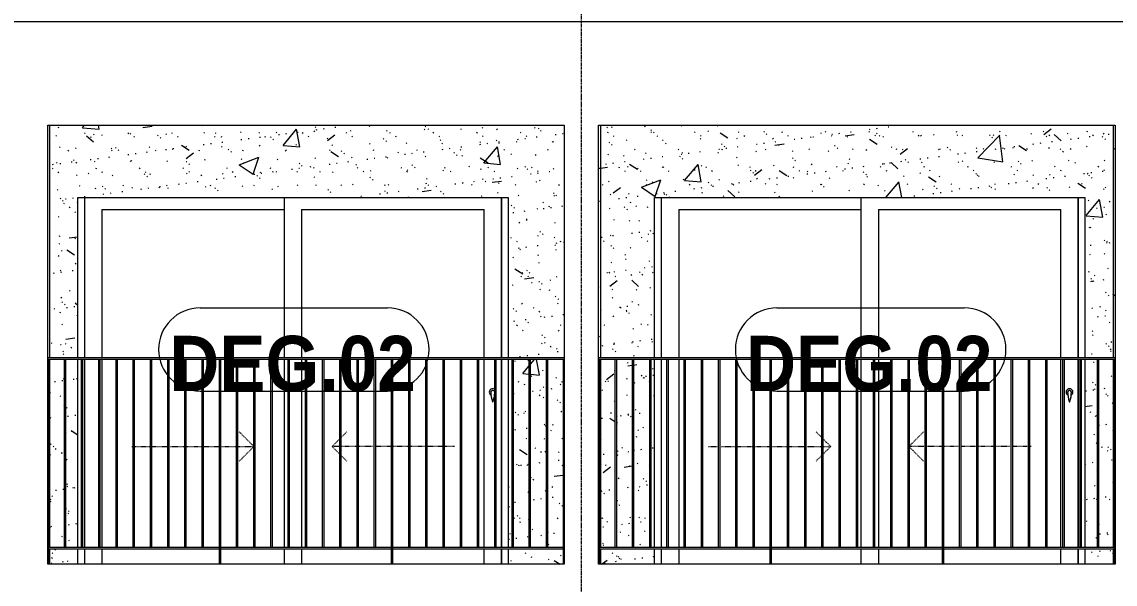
# Model space of a CAD drawing. Header units: millimetres. Extents: x -134153 to 99383, y -5233 to 35400.
# Drawn here: x -95003 to -88653, y 5685 to 8950 of the extents above; entities that cross this region are included whole.
import ezdxf

# ---------------------------------------------------------------- set-up
doc = ezdxf.new("R2010")
doc.units = ezdxf.units.MM
doc.linetypes.add('Dash', pattern=[6, 3, -3])
doc.linetypes.add('Grid Line', pattern=[22.225, 12.7, -3.175, 3.175, -3.175])
for name, color, linetype, lineweight in [('0-1', 7, 'Continuous', 5), ('A-DOOR', 31, 'Continuous', 9), ('A-DOOR-FRAM', 31, 'Continuous', 9), ('A-DOOR-HDLN', 31, 'Dash', 9), ('A-DOOR-IDEN', 31, 'Continuous', 9), ('A-FLOR-HRAL', 11, 'Continuous', 9), ('A-WALL', 113, 'Continuous', 9), ('A-WALL-PATT-1', 9, 'Continuous', 9), ('I-WALL-1', 7, 'Continuous', 9), ('S-GRID-1', 1, 'Grid Line', 9)]:
    doc.layers.add(name, color=color, linetype=linetype, lineweight=lineweight)
doc.styles.add('Arial_B_2', font='arialbd_0.ttf', dxfattribs={"width": 0.9, "height": 320})
pattern_1 = [(50, (-81864.4, 1200), (1165.98, -102.01), [121.92, -1341.12]), (355, (-81864.4, 1200), (-225.55, 1222.76), [97.54, -1072.9]), (100.451, (-81767.3, 1191.5), (940.43, 1120.75), [103.62, -1139.78]), (46.184, (-81864.4, 1525.1), (1734.9, -269.07), [182.88, -2011.68]), (96.636, (-81719.9, 1502.7), (1519.38, 1583.54), [155.42, -1709.66]), (351.184, (-81864.4, 1525.1), (1519.4, 1583.52), [146.3, -1609.34]), (21, (-81701.9, 1443.8), (970.33, -654.5), [121.92, -1341.12]), (326, (-81701.9, 1443.8), (395.53, 1178.8), [97.54, -1072.9]), (71.451, (-81621, 1389.3), (1365.87, 524.296), [103.62, -1139.78]), (37.5, (-81864.44, 1200), (19.767, 541.153), [53.645, -1006.246, 53.645, -1035.507, -1076.96]), (37.5, (-81864.44, 1200), (19.767, 541.153), [-2149.043, 53.645, -1023.315]), (7.5, (-81864.44, 1200), (427.646, 641.156), [53.645, -567.334, 53.645, -981.862, -410.464]), (7.5, (-81864.44, 1200), (427.646, 641.156), [-1656.486, 53.645, -356.82]), (327.5, (-82226.95, 1200), (867.782, -36.665), [53.645, -352.755, 53.645, -1214.323, -1682.496]), (327.5, (-82226.95, 1200), (867.782, -36.665), [-1674.37, 53.645, -1628.85]), (317.5, (-82389.5, 1200), (948.028, 162.73), [53.645, -474.675, 53.645, -788.416, -1194.816]), (317.5, (-82389.5, 1200), (948.028, 162.73), [-1370.38, 53.645, -1141.17])]
pattern_2 = [(37.5, (-81864.44, 1200), (-5.1206, 156.6122), [5.364, -118.181, 5.364, -132.812, -132.08]), (37.5, (-81864.44, 1200), (-5.1206, 156.6122), [-261.722, 5.364, -126.716]), (7.5, (-81864.44, 1200), (143.847, 229.3842), [5.364, -61.285, 5.364, -105.989, -42.672]), (7.5, (-81864.44, 1200), (143.847, 229.3842), [-178.003, 5.364, -37.308]), (327.5, (-81964.42, 1200), (253.1176, 0.4601), [5.364, -35.276, 5.364, -140.94, -191.008]), (327.5, (-81964.42, 1200), (253.1176, 0.4601), [-186.944, 5.364, -185.644]), (317.5, (-81964.42, 1200), (244.338, 71.3376), [5.364, -14.956, 5.364, -90.546, -109.728]), (317.5, (-81964.42, 1200), (244.338, 71.3376), [-116.23, 5.364, -104.364])]

# ---------------------------------------------------------------- blocks, each defined once
blk = doc.blocks.new('NCV_TKTC_TANG 2_rvt-1-TKCS_MẶT ĐỨNG HƯỚNG BẮC')
at = {"layer": 'A-WALL-PATT-1'}
h = blk.add_hatch(dxfattribs=at)
h.set_pattern_fill('FP_2', color=256, style=0, pattern_type=2)
h.set_pattern_definition(pattern_1)
h.paths.add_polyline_path([(-91883.3, 5800), (-91857.6, 5800), (-91857.6, 5890), (-92177.6, 5890), (-92177.6, 5800)])
h.paths.add_polyline_path([(-94842.6, 5800), (-94677.6, 5800), (-94677.6, 5890), (-94842.6, 5890)])
h.paths.add_polyline_path([(-94747.6, 5900), (-94677.6, 5900), (-94677.6, 6990), (-94747.6, 6990), (-94747.6, 6516.9)])
h.paths.add_polyline_path([(-91888.2, 5900), (-91857.6, 5900), (-91857.6, 6990), (-91947.6, 6990), (-91947.6, 5900), (-91897.1, 5900)])
h.paths.add_polyline_path([(-94757.6, 5900), (-94757.6, 6990), (-94842.6, 6990), (-94842.6, 5900), (-94824.5, 5900)])
h.paths.add_polyline_path([(-92177.6, 5900), (-92157.6, 5900), (-92157.6, 6990), (-92177.6, 6990), (-92177.6, 6516.9)])
h.paths.add_polyline_path([(-92057.6, 5900), (-92057.6, 6990), (-92147.6, 6990), (-92147.6, 5900)])
h.paths.add_polyline_path([(-92047.6, 5900), (-91957.6, 5900), (-91957.6, 6990), (-92047.6, 6989), (-92047.6, 6516.9)])
h.paths.add_polyline_path([(-94744.9, 7000), (-94677.6, 7000), (-94677.6, 7930), (-92177.6, 7930), (-92177.6, 7000), (-91852.6, 7000), (-91852.6, 8350), (-94842.6, 8350), (-94842.6, 7000)])
h = blk.add_hatch(dxfattribs=at)
h.set_pattern_fill('FP_3', color=256, style=0, pattern_type=2)
h.set_pattern_definition(pattern_2)
h.paths.add_polyline_path([(-91883.3, 5800), (-91857.6, 5800), (-91857.6, 5890), (-92177.6, 5890), (-92177.6, 5800)])
h.paths.add_polyline_path([(-94842.6, 5800), (-94677.6, 5800), (-94677.6, 5890), (-94842.6, 5890)])
h.paths.add_polyline_path([(-94747.6, 5900), (-94677.6, 5900), (-94677.6, 6990), (-94747.6, 6990), (-94747.6, 6516.9)])
h.paths.add_polyline_path([(-91888.2, 5900), (-91857.6, 5900), (-91857.6, 6990), (-91947.6, 6990), (-91947.6, 5900), (-91897.1, 5900)])
h.paths.add_polyline_path([(-94757.6, 5900), (-94757.6, 6990), (-94842.6, 6990), (-94842.6, 5900), (-94824.5, 5900)])
h.paths.add_polyline_path([(-92177.6, 5900), (-92157.6, 5900), (-92157.6, 6990), (-92177.6, 6990), (-92177.6, 6516.9)])
h.paths.add_polyline_path([(-92057.6, 5900), (-92057.6, 6990), (-92147.6, 6990), (-92147.6, 5900)])
h.paths.add_polyline_path([(-92047.6, 5900), (-91957.6, 5900), (-91957.6, 6990), (-92047.6, 6989), (-92047.6, 6516.9)])
h.paths.add_polyline_path([(-94744.9, 7000), (-94677.6, 7000), (-94677.6, 7930), (-92177.6, 7930), (-92177.6, 7000), (-91852.6, 7000), (-91852.6, 8350), (-94842.6, 8350), (-94842.6, 7000)])
h = blk.add_hatch(dxfattribs=at)
h.set_pattern_fill('FP_2', color=256, style=0, pattern_type=2)
h.set_pattern_definition(pattern_1)
h.paths.add_polyline_path([(-91642.6, 5800), (-91643, 5890), (-91647.6, 5890), (-91647.6, 5800), (-91642.7, 5800)])
h.paths.add_polyline_path([(-91647.6, 5900), (-91642.6, 5900), (-91642.6, 6990), (-91647.6, 6990), (-91647.6, 6516.9)])
h.paths.add_polyline_path([(-91646.7, 7000), (-91642.6, 7000), (-91642.6, 8350), (-91652.6, 8350), (-91652.6, 7000)])
h = blk.add_hatch(dxfattribs=at)
h.set_pattern_fill('FP_3', color=256, style=0, pattern_type=2)
h.set_pattern_definition(pattern_2)
h.paths.add_polyline_path([(-91642.6, 5800), (-91643, 5890), (-91647.6, 5890), (-91647.6, 5800), (-91642.7, 5800)])
h.paths.add_polyline_path([(-91647.6, 5900), (-91642.6, 5900), (-91642.6, 6990), (-91647.6, 6990), (-91647.6, 6516.9)])
h.paths.add_polyline_path([(-91646.7, 7000), (-91642.6, 7000), (-91642.6, 8350), (-91652.6, 8350), (-91652.6, 7000)])
h = blk.add_hatch(dxfattribs=at)
h.set_pattern_fill('FP_2', color=256, style=0, pattern_type=2)
h.set_pattern_definition(pattern_1)
h.paths.add_polyline_path([(-88673.4, 5800), (-88662.6, 5800), (-88662.6, 5890), (-88827.6, 5890), (-88827.6, 5800)])
h.paths.add_polyline_path([(-91642.6, 5800), (-91327.6, 5800), (-91327.6, 5890), (-91642.6, 5890)])
h.paths.add_polyline_path([(-91327.6, 5900), (-91327.6, 6990), (-91347.6, 6990), (-91347.6, 5900)])
h.paths.add_polyline_path([(-88662.6, 5900), (-88662.6, 6990), (-88747.6, 6990), (-88747.6, 5900), (-88677.6, 5900)])
h.paths.add_polyline_path([(-91447.6, 5900), (-91357.6, 5900), (-91357.6, 6990), (-91447.6, 6990), (-91447.6, 6516.9)])
h.paths.add_polyline_path([(-91547.6, 5900), (-91457.6, 5900), (-91457.6, 6990), (-91547.6, 6990), (-91547.6, 6337.6)])
h.paths.add_polyline_path([(-91557.6, 5900), (-91557.6, 6990), (-91642.6, 6990), (-91642.6, 5900), (-91608, 5900)])
h.paths.add_polyline_path([(-88827.6, 5900), (-88757.6, 5900), (-88757.6, 6990), (-88827.6, 6990), (-88827.6, 6008.2)])
h.paths.add_polyline_path([(-91642.6, 7000), (-91327.6, 7000), (-91327.6, 7930), (-88827.6, 7930), (-88827.6, 7000), (-88662.6, 7000), (-88662.6, 8350), (-91642.6, 8350), (-91642.6, 7068.9)])
h = blk.add_hatch(dxfattribs=at)
h.set_pattern_fill('FP_3', color=256, style=0, pattern_type=2)
h.set_pattern_definition(pattern_2)
h.paths.add_polyline_path([(-88673.4, 5800), (-88662.6, 5800), (-88662.6, 5890), (-88827.6, 5890), (-88827.6, 5800)])
h.paths.add_polyline_path([(-91642.6, 5800), (-91327.6, 5800), (-91327.6, 5890), (-91642.6, 5890)])
h.paths.add_polyline_path([(-91327.6, 5900), (-91327.6, 6990), (-91347.6, 6990), (-91347.6, 5900)])
h.paths.add_polyline_path([(-88662.6, 5900), (-88662.6, 6990), (-88747.6, 6990), (-88747.6, 5900), (-88677.6, 5900)])
h.paths.add_polyline_path([(-91447.6, 5900), (-91357.6, 5900), (-91357.6, 6990), (-91447.6, 6990), (-91447.6, 6516.9)])
h.paths.add_polyline_path([(-91547.6, 5900), (-91457.6, 5900), (-91457.6, 6990), (-91547.6, 6990), (-91547.6, 6337.6)])
h.paths.add_polyline_path([(-91557.6, 5900), (-91557.6, 6990), (-91642.6, 6990), (-91642.6, 5900), (-91608, 5900)])
h.paths.add_polyline_path([(-88827.6, 5900), (-88757.6, 5900), (-88757.6, 6990), (-88827.6, 6990), (-88827.6, 6008.2)])
h.paths.add_polyline_path([(-91642.6, 7000), (-91327.6, 7000), (-91327.6, 7930), (-88827.6, 7930), (-88827.6, 7000), (-88662.6, 7000), (-88662.6, 8350), (-91642.6, 8350), (-91642.6, 7068.9)])
h = blk.add_hatch(dxfattribs=at)
h.set_pattern_fill('FP_2', color=256, style=0, pattern_type=2)
h.set_pattern_definition(pattern_1)
h.paths.add_polyline_path([(-88662.6, 5800), (-88657.6, 5800), (-88657.6, 5890), (-88662.6, 5890), (-88662.6, 5811.8)])
h.paths.add_polyline_path([(-88657.6, 5900), (-88658.5, 6990), (-88662.6, 6990), (-88662.1, 5900)])
h.paths.add_polyline_path([(-88658.4, 7000), (-88652.6, 7000), (-88654, 8350), (-88662.6, 8350), (-88662.6, 7000)])
h = blk.add_hatch(dxfattribs=at)
h.set_pattern_fill('FP_3', color=256, style=0, pattern_type=2)
h.set_pattern_definition(pattern_2)
h.paths.add_polyline_path([(-88662.6, 5800), (-88657.6, 5800), (-88657.6, 5890), (-88662.6, 5890), (-88662.6, 5811.8)])
h.paths.add_polyline_path([(-88657.6, 5900), (-88658.5, 6990), (-88662.6, 6990), (-88662.1, 5900)])
h.paths.add_polyline_path([(-88658.4, 7000), (-88652.6, 7000), (-88654, 8350), (-88662.6, 8350), (-88662.6, 7000)])
at = {"layer": 'I-WALL-1'}
for p, q in [((-94842.6, 8350), (-94842.6, 7000)), ((-91652.6, 7000), (-91652.6, 8350)), ((-91642.6, 8350), (-91642.6, 7000)), ((-88662.6, 7000), (-88662.6, 8350)), ((-94677.6, 7000), (-94677.6, 7930)), ((-94677.6, 7930), (-92177.6, 7930)), ((-92177.6, 7930), (-92177.6, 7000)), ((-91327.6, 7000), (-91327.6, 7930)), ((-91327.6, 7930), (-88827.6, 7930)), ((-88827.6, 7930), (-88827.6, 7000)), ((-94842.6, 6990), (-94842.6, 5900)), ((-94677.6, 5900), (-94677.6, 6990)), ((-92177.6, 6990), (-92177.6, 5900)), ((-91642.6, 6990), (-91642.6, 5900)), ((-91327.6, 5900), (-91327.6, 6990)), ((-88827.6, 6990), (-88827.6, 5900)), ((-88662.6, 5900), (-88662.6, 6990)), ((-94842.6, 5890), (-94842.6, 5800)), ((-94677.6, 5800), (-94677.6, 5890)), ((-92177.6, 5890), (-92177.6, 5800)), ((-91642.6, 5890), (-91642.6, 5800)), ((-91327.6, 5800), (-91327.6, 5890)), ((-88827.6, 5890), (-88827.6, 5800)), ((-88662.6, 5800), (-88662.6, 5890))]:
    blk.add_line(p, q, dxfattribs=at)
blk = doc.blocks.new('DEG_02-DEG_03 - DEG_02-2500x2400mm-CỬA ĐI 02 CÁNH TRƯỢT-625766-TKCS_MẶT ĐỨNG HƯỚNG BẮC')
at = {"layer": 'A-DOOR'}
for p, q in [((-93477.6, 10400), (-93477.6, 11330)), ((-92217.6, 11330), (-92217.6, 10400)), ((-94537.6, 11260), (-94537.6, 10400)), ((-94537.6, 11260), (-93477.6, 11260)), ((-93377.6, 11260), (-93377.6, 10400)), ((-93377.6, 11260), (-92317.6, 11260)), ((-92317.6, 10400), (-92317.6, 11260)), ((-94537.6, 10390), (-94537.6, 9300)), ((-93477.6, 9300), (-93477.6, 10390)), ((-93377.6, 10390), (-93377.6, 9300)), ((-92317.6, 9300), (-92317.6, 10390)), ((-92217.6, 10390), (-92217.6, 9300)), ((-94537.6, 9290), (-94537.6, 9200)), ((-93477.6, 9200), (-93477.6, 9290)), ((-93377.6, 9290), (-93377.6, 9200)), ((-92317.6, 9200), (-92317.6, 9290)), ((-92217.6, 9290), (-92217.6, 9200))]:
    blk.add_line(p, q, dxfattribs=at)
at = {"layer": 'A-DOOR', "flags": 128}
blk.add_lwpolyline([(-92266.1, 10208.7), (-92266.1, 10208.7), (-92266.1, 10208.7), (-92266.1, 10208.7), (-92266.1, 10208.7), (-92266.1, 10208.7), (-92266.1, 10208.7), (-92266.2, 10208.7), (-92266.2, 10208.7), (-92266.2, 10208.7), (-92266.2, 10208.7), (-92266.3, 10208.7), (-92266.3, 10208.7), (-92266.3, 10208.7), (-92266.4, 10208.7), (-92266.4, 10208.7), (-92266.4, 10208.7), (-92266.5, 10208.7), (-92266.5, 10208.7), (-92266.6, 10208.7), (-92266.6, 10208.7), (-92266.7, 10208.7), (-92266.7, 10208.7), (-92266.8, 10208.7), (-92266.8, 10208.7), (-92266.9, 10208.7), (-92266.9, 10208.7), (-92267, 10208.7), (-92267, 10208.7), (-92267.1, 10208.7), (-92267.1, 10208.7), (-92267.2, 10208.7), (-92267.3, 10208.7), (-92267.3, 10208.7), (-92267.4, 10208.7), (-92267.4, 10208.7), (-92267.5, 10208.7), (-92267.5, 10208.7), (-92267.6, 10208.7), (-92267.7, 10208.7), (-92267.7, 10208.7), (-92267.8, 10208.7), (-92267.8, 10208.7), (-92267.9, 10208.7), (-92268, 10208.7), (-92268, 10208.7), (-92268.1, 10208.7), (-92268.1, 10208.7), (-92268.2, 10208.7), (-92268.2, 10208.7), (-92268.3, 10208.7), (-92268.3, 10208.7), (-92268.4, 10208.7), (-92268.4, 10208.7), (-92268.5, 10208.7), (-92268.5, 10208.7), (-92268.6, 10208.7), (-92268.6, 10208.7), (-92268.7, 10208.7), (-92268.7, 10208.7), (-92268.7, 10208.7), (-92268.8, 10208.7), (-92268.8, 10208.7), (-92268.8, 10208.7), (-92268.9, 10208.7), (-92268.9, 10208.7), (-92268.9, 10208.7), (-92269, 10208.7), (-92269, 10208.7), (-92269, 10208.7), (-92269, 10208.7), (-92269, 10208.7), (-92269, 10208.7), (-92269, 10208.7), (-92269.1, 10208.7), (-92269.1, 10208.7)], dxfattribs=at)
at = {"layer": 'A-DOOR'}
for centre, radius, start, end in [((-92267.6, 10200), 20, 60, 180), ((-92267.6, 10200), 20, 180, 240), ((-92269.1, 10199.2), 9.45, 90, 180), ((-92113.8, 10199.2), 164.8, 180, 199.13397), ((-92266.1, 10199.2), 9.45, 30, 90), ((-92421.4, 10199.2), 164.8, 340.86603, 356.02944), ((-92267.2, 10146), 2.34, 199.13397, 261.03098), ((-92267.9, 10146), 2.34, 278.96902, 340.86603)]:
    blk.add_arc(centre, radius, start, end, dxfattribs=at)
at = {"layer": 'A-DOOR-FRAM'}
for p, q in [((-94637.6, 10400), (-94637.6, 11330)), ((-92217.6, 10400), (-92217.6, 11330)), ((-94637.6, 9300), (-94637.6, 10390)), ((-92217.6, 9300), (-92217.6, 10390)), ((-94637.6, 9200), (-94637.6, 9290)), ((-92217.6, 9200), (-92217.6, 9290))]:
    blk.add_line(p, q, dxfattribs=at)
at = {"layer": 'A-DOOR-HDLN'}
for p, q in [((-93657.6, 9887), (-93739.7, 9969.1)), ((-93200.3, 9884.2), (-93157.6, 9927)), ((-93147.6, 9937), (-93115.5, 9969.1)), ((-94364.8, 9884.2), (-94357.6, 9884.2)), ((-94347.6, 9884.2), (-94257.6, 9884.2)), ((-94247.6, 9884.2), (-94157.6, 9884.2)), ((-94147.6, 9884.2), (-94057.6, 9884.2)), ((-94047.6, 9884.2), (-93957.6, 9884.2)), ((-93947.6, 9884.2), (-93857.6, 9884.2)), ((-93847.6, 9884.2), (-93757.6, 9884.2)), ((-93747.6, 9884.2), (-93657.6, 9884.2)), ((-93657.6, 9881.5), (-93739.7, 9799.4)), ((-93200.3, 9884.2), (-93157.6, 9841.5)), ((-93157.6, 9884.2), (-93200.3, 9884.2)), ((-93057.6, 9884.2), (-93147.6, 9884.2)), ((-92957.6, 9884.2), (-93047.6, 9884.2)), ((-92857.6, 9884.2), (-92947.6, 9884.2)), ((-92757.6, 9884.2), (-92847.6, 9884.2)), ((-92657.6, 9884.2), (-92747.6, 9884.2)), ((-92557.6, 9884.2), (-92647.6, 9884.2)), ((-92490.3, 9884.2), (-92547.6, 9884.2)), ((-93147.6, 9831.5), (-93115.5, 9799.4))]:
    blk.add_line(p, q, dxfattribs=at)
blk = doc.blocks.new('DEG_02-DEG_03 - DEG_02-2500x2400mm-CỬA ĐI 02 CÁNH TRƯỢT-V25-TKCS_MẶT ĐỨNG HƯỚNG BẮC')
at = {"layer": 'A-DOOR'}
for p, q in [((-67527.6, 10400), (-67527.6, 11330)), ((-66267.6, 11330), (-66267.6, 10400)), ((-68587.6, 11260), (-68587.6, 10400)), ((-68587.6, 11260), (-67527.6, 11260)), ((-67427.6, 11260), (-67427.6, 10400)), ((-67427.6, 11260), (-66367.6, 11260)), ((-66367.6, 10400), (-66367.6, 11260)), ((-68587.6, 10390), (-68587.6, 9300)), ((-67527.6, 9300), (-67527.6, 10390)), ((-67427.6, 10390), (-67427.6, 9300)), ((-66367.6, 9300), (-66367.6, 10390)), ((-66267.6, 10390), (-66267.6, 9300)), ((-68587.6, 9290), (-68587.6, 9200)), ((-67527.6, 9200), (-67527.6, 9290)), ((-67427.6, 9290), (-67427.6, 9200)), ((-66367.6, 9200), (-66367.6, 9290)), ((-66267.6, 9290), (-66267.6, 9200))]:
    blk.add_line(p, q, dxfattribs=at)
at = {"layer": 'A-DOOR', "flags": 128}
blk.add_lwpolyline([(-66316.1, 10208.7), (-66316.1, 10208.7), (-66316.1, 10208.7), (-66316.1, 10208.7), (-66316.1, 10208.7), (-66316.1, 10208.7), (-66316.1, 10208.7), (-66316.2, 10208.7), (-66316.2, 10208.7), (-66316.2, 10208.7), (-66316.2, 10208.7), (-66316.3, 10208.7), (-66316.3, 10208.7), (-66316.3, 10208.7), (-66316.4, 10208.7), (-66316.4, 10208.7), (-66316.4, 10208.7), (-66316.5, 10208.7), (-66316.5, 10208.7), (-66316.6, 10208.7), (-66316.6, 10208.7), (-66316.7, 10208.7), (-66316.7, 10208.7), (-66316.8, 10208.7), (-66316.8, 10208.7), (-66316.9, 10208.7), (-66316.9, 10208.7), (-66317, 10208.7), (-66317, 10208.7), (-66317.1, 10208.7), (-66317.1, 10208.7), (-66317.2, 10208.7), (-66317.3, 10208.7), (-66317.3, 10208.7), (-66317.4, 10208.7), (-66317.4, 10208.7), (-66317.5, 10208.7), (-66317.5, 10208.7), (-66317.6, 10208.7), (-66317.7, 10208.7), (-66317.7, 10208.7), (-66317.8, 10208.7), (-66317.8, 10208.7), (-66317.9, 10208.7), (-66318, 10208.7), (-66318, 10208.7), (-66318.1, 10208.7), (-66318.1, 10208.7), (-66318.2, 10208.7), (-66318.2, 10208.7), (-66318.3, 10208.7), (-66318.3, 10208.7), (-66318.4, 10208.7), (-66318.4, 10208.7), (-66318.5, 10208.7), (-66318.5, 10208.7), (-66318.6, 10208.7), (-66318.6, 10208.7), (-66318.7, 10208.7), (-66318.7, 10208.7), (-66318.7, 10208.7), (-66318.8, 10208.7), (-66318.8, 10208.7), (-66318.8, 10208.7), (-66318.9, 10208.7), (-66318.9, 10208.7), (-66318.9, 10208.7), (-66319, 10208.7), (-66319, 10208.7), (-66319, 10208.7), (-66319, 10208.7), (-66319, 10208.7), (-66319, 10208.7), (-66319, 10208.7), (-66319.1, 10208.7), (-66319.1, 10208.7)], dxfattribs=at)
at = {"layer": 'A-DOOR'}
for centre, radius, start, end in [((-66317.6, 10200), 20, 0, 180), ((-66317.6, 10200), 20, 180, 240), ((-66319.1, 10199.2), 9.45, 90, 180), ((-66163.8, 10199.2), 164.8, 180, 199.13397), ((-66316.1, 10199.2), 9.45, 0, 90), ((-66471.4, 10199.2), 164.8, 340.86603, 0), ((-66317.6, 10200), 20, 300, 0), ((-66317.2, 10146), 2.34, 199.13397, 261.03098), ((-66317.9, 10146), 2.34, 278.96902, 340.86603)]:
    blk.add_arc(centre, radius, start, end, dxfattribs=at)
at = {"layer": 'A-DOOR-FRAM'}
for p, q in [((-68687.6, 10400), (-68687.6, 11330)), ((-66267.6, 10400), (-66267.6, 11330)), ((-68687.6, 9300), (-68687.6, 10390)), ((-66267.6, 9300), (-66267.6, 10390)), ((-68687.6, 9200), (-68687.6, 9290)), ((-66267.6, 9200), (-66267.6, 9290))]:
    blk.add_line(p, q, dxfattribs=at)
at = {"layer": 'A-DOOR-HDLN'}
for p, q in [((-67757.6, 9937), (-67789.7, 9969.1)), ((-67704.8, 9884.2), (-67747.6, 9927)), ((-67247.6, 9887), (-67165.5, 9969.1)), ((-68414.8, 9884.2), (-68357.6, 9884.2)), ((-68347.6, 9884.2), (-68257.6, 9884.2)), ((-68247.6, 9884.2), (-68157.6, 9884.2)), ((-68147.6, 9884.2), (-68057.6, 9884.2)), ((-68047.6, 9884.2), (-67957.6, 9884.2)), ((-67947.6, 9884.2), (-67857.6, 9884.2)), ((-67847.6, 9884.2), (-67757.6, 9884.2)), ((-67704.8, 9884.2), (-67747.6, 9841.5)), ((-67747.6, 9884.2), (-67704.8, 9884.2)), ((-67157.6, 9884.2), (-67247.6, 9884.2)), ((-67247.6, 9881.5), (-67165.5, 9799.4)), ((-67057.6, 9884.2), (-67147.6, 9884.2)), ((-66957.6, 9884.2), (-67047.6, 9884.2)), ((-66857.6, 9884.2), (-66947.6, 9884.2)), ((-66757.6, 9884.2), (-66847.6, 9884.2)), ((-66657.6, 9884.2), (-66747.6, 9884.2)), ((-66557.6, 9884.2), (-66647.6, 9884.2)), ((-66540.3, 9884.2), (-66547.6, 9884.2)), ((-67757.6, 9831.5), (-67789.7, 9799.4))]:
    blk.add_line(p, q, dxfattribs=at)
blk = doc.blocks.new('Railing - 10mm-1251313-TKCS_MẶT ĐỨNG HƯỚNG BẮC')
at = {"layer": 'A-FLOR-HRAL'}
for p, q in [((-60830.064287, 5900), (-60830.064287, 6990)), ((-60820.064287, 6990), (-60820.064287, 5900))]:
    blk.add_line(p, q, dxfattribs=at)
blk = doc.blocks.new('Railing - 50 x 10mm-1251315-TKCS_MẶT ĐỨNG HƯỚNG BẮC')
at = {"layer": 'A-FLOR-HRAL'}
for p, q in [((-59897.564287, 6990), (-59907.564287, 6990)), ((-59907.564287, 5800), (-59907.564287, 6990)), ((-59897.564287, 6990), (-59897.564287, 5800))]:
    blk.add_line(p, q, dxfattribs=at)
blk = doc.blocks.new('Railing - 50 x 10mm-V56-TKCS_MẶT ĐỨNG HƯỚNG BẮC')
at = {"layer": 'A-FLOR-HRAL'}
for q in [(-88657.6, 5800), (-88652.6, 6990)]:
    blk.add_line((-88657.6, 6990), q, dxfattribs=at)
blk = doc.blocks.new('Railing - 50 x 10mm-V57-TKCS_MẶT ĐỨNG HƯỚNG BẮC')
at = {"layer": 'A-FLOR-HRAL'}
for p in [(-91652.635618, 6990), (-91647.564287, 5800)]:
    blk.add_line(p, (-91647.564287, 6990), dxfattribs=at)
blk = doc.blocks.new('Railing - Railing-1237462-TKCS_MẶT ĐỨNG HƯỚNG BẮC')
at = {"layer": 'A-FLOR-HRAL'}
for p, q in [((-91652.6, 5890), (-91652.6, 5900)), ((-91652.6, 5900), (-88652.6, 5900)), ((-91652.6, 5890), (-88652.6, 5890))]:
    blk.add_line(p, q, dxfattribs=at)
for name in ['Railing - 50 x 10mm-V57-TKCS_MẶT ĐỨNG HƯỚNG BẮC', 'Railing - 50 x 10mm-V56-TKCS_MẶT ĐỨNG HƯỚNG BẮC']:
    blk.add_blockref(name, (0, 0))
at = {"extrusion": (0, 0, -1), "zscale": -1}
for name, p in [('Railing - 10mm-1251313-TKCS_MẶT ĐỨNG HƯỚNG BẮC', (152377.6, 0)), ('Railing - 10mm-1251313-TKCS_MẶT ĐỨNG HƯỚNG BẮC', (152277.6, 0)), ('Railing - 10mm-1251313-TKCS_MẶT ĐỨNG HƯỚNG BẮC', (152177.6, 0)), ('Railing - 10mm-1251313-TKCS_MẶT ĐỨNG HƯỚNG BẮC', (152077.6, 0)), ('Railing - 10mm-1251313-TKCS_MẶT ĐỨNG HƯỚNG BẮC', (151977.6, 0)), ('Railing - 10mm-1251313-TKCS_MẶT ĐỨNG HƯỚNG BẮC', (151877.6, 0)), ('Railing - 10mm-1251313-TKCS_MẶT ĐỨNG HƯỚNG BẮC', (151777.6, 0)), ('Railing - 10mm-1251313-TKCS_MẶT ĐỨNG HƯỚNG BẮC', (151677.6, 0)), ('Railing - 10mm-1251313-TKCS_MẶT ĐỨNG HƯỚNG BẮC', (151577.6, 0)), ('Railing - 50 x 10mm-1251315-TKCS_MẶT ĐỨNG HƯỚNG BẮC', (150555.1, 0)), ('Railing - 10mm-1251313-TKCS_MẶT ĐỨNG HƯỚNG BẮC', (151377.6, 0)), ('Railing - 10mm-1251313-TKCS_MẶT ĐỨNG HƯỚNG BẮC', (151277.6, 0)), ('Railing - 10mm-1251313-TKCS_MẶT ĐỨNG HƯỚNG BẮC', (151177.6, 0)), ('Railing - 10mm-1251313-TKCS_MẶT ĐỨNG HƯỚNG BẮC', (151077.6, 0)), ('Railing - 10mm-1251313-TKCS_MẶT ĐỨNG HƯỚNG BẮC', (150977.6, 0)), ('Railing - 10mm-1251313-TKCS_MẶT ĐỨNG HƯỚNG BẮC', (150877.6, 0)), ('Railing - 10mm-1251313-TKCS_MẶT ĐỨNG HƯỚNG BẮC', (150777.6, 0)), ('Railing - 10mm-1251313-TKCS_MẶT ĐỨNG HƯỚNG BẮC', (150677.6, 0)), ('Railing - 10mm-1251313-TKCS_MẶT ĐỨNG HƯỚNG BẮC', (150577.6, 0)), ('Railing - 50 x 10mm-1251315-TKCS_MẶT ĐỨNG HƯỚNG BẮC', (149555.1, 0)), ('Railing - 10mm-1251313-TKCS_MẶT ĐỨNG HƯỚNG BẮC', (150377.6, 0)), ('Railing - 10mm-1251313-TKCS_MẶT ĐỨNG HƯỚNG BẮC', (150277.6, 0)), ('Railing - 10mm-1251313-TKCS_MẶT ĐỨNG HƯỚNG BẮC', (150177.6, 0)), ('Railing - 10mm-1251313-TKCS_MẶT ĐỨNG HƯỚNG BẮC', (150077.6, 0)), ('Railing - 10mm-1251313-TKCS_MẶT ĐỨNG HƯỚNG BẮC', (149977.6, 0)), ('Railing - 10mm-1251313-TKCS_MẶT ĐỨNG HƯỚNG BẮC', (149877.6, 0)), ('Railing - 10mm-1251313-TKCS_MẶT ĐỨNG HƯỚNG BẮC', (149777.6, 0)), ('Railing - 10mm-1251313-TKCS_MẶT ĐỨNG HƯỚNG BẮC', (149677.6, 0)), ('Railing - 10mm-1251313-TKCS_MẶT ĐỨNG HƯỚNG BẮC', (149577.6, 0))]:
    blk.add_blockref(name, p, dxfattribs=at)
blk = doc.blocks.new('Top Rail Type - Top Rail_Internal_-1237469-TKCS_MẶT ĐỨNG HƯỚNG BẮC')
at = {"layer": 'A-FLOR-HRAL'}
for p, q in [((-91652.564287, 6990), (-91652.564287, 7000)), ((-88652.635618, 7000), (-91652.564287, 7000)), ((-88652.635618, 6990), (-91652.564287, 6990))]:
    blk.add_line(p, q, dxfattribs=at)
blk = doc.blocks.new('Railing - 50 x 10mm-V55-TKCS_MẶT ĐỨNG HƯỚNG BẮC')
at = {"layer": 'A-FLOR-HRAL'}
for p in [(-57852.564287, 6990), (-57857.564287, 5800)]:
    blk.add_line(p, (-57857.564287, 6990), dxfattribs=at)
blk = doc.blocks.new('Railing - Railing-1260575-TKCS_MẶT ĐỨNG HƯỚNG BẮC')
at = {"layer": 'A-FLOR-HRAL'}
for p, q in [((-94852.6, 5900), (-91852.6, 5900)), ((-94852.6, 5890), (-91852.6, 5890))]:
    blk.add_line(p, q, dxfattribs=at)
at = {"extrusion": (0, 0, -1), "zscale": -1}
for name, p in [('Railing - 50 x 10mm-V55-TKCS_MẶT ĐỨNG HƯỚNG BẮC', (152705.1, 0)), ('Railing - 10mm-1251313-TKCS_MẶT ĐỨNG HƯỚNG BẮC', (155577.6, 0)), ('Railing - 10mm-1251313-TKCS_MẶT ĐỨNG HƯỚNG BẮC', (155477.6, 0)), ('Railing - 10mm-1251313-TKCS_MẶT ĐỨNG HƯỚNG BẮC', (155377.6, 0)), ('Railing - 10mm-1251313-TKCS_MẶT ĐỨNG HƯỚNG BẮC', (155277.6, 0)), ('Railing - 10mm-1251313-TKCS_MẶT ĐỨNG HƯỚNG BẮC', (155177.6, 0)), ('Railing - 10mm-1251313-TKCS_MẶT ĐỨNG HƯỚNG BẮC', (155077.6, 0)), ('Railing - 10mm-1251313-TKCS_MẶT ĐỨNG HƯỚNG BẮC', (154977.6, 0)), ('Railing - 10mm-1251313-TKCS_MẶT ĐỨNG HƯỚNG BẮC', (154877.6, 0)), ('Railing - 10mm-1251313-TKCS_MẶT ĐỨNG HƯỚNG BẮC', (154777.6, 0)), ('Railing - 50 x 10mm-1251315-TKCS_MẶT ĐỨNG HƯỚNG BẮC', (153755.1, 0)), ('Railing - 10mm-1251313-TKCS_MẶT ĐỨNG HƯỚNG BẮC', (154577.6, 0)), ('Railing - 10mm-1251313-TKCS_MẶT ĐỨNG HƯỚNG BẮC', (154477.6, 0)), ('Railing - 10mm-1251313-TKCS_MẶT ĐỨNG HƯỚNG BẮC', (154377.6, 0)), ('Railing - 10mm-1251313-TKCS_MẶT ĐỨNG HƯỚNG BẮC', (154277.6, 0)), ('Railing - 10mm-1251313-TKCS_MẶT ĐỨNG HƯỚNG BẮC', (154177.6, 0)), ('Railing - 10mm-1251313-TKCS_MẶT ĐỨNG HƯỚNG BẮC', (154077.6, 0)), ('Railing - 10mm-1251313-TKCS_MẶT ĐỨNG HƯỚNG BẮC', (153977.6, 0)), ('Railing - 10mm-1251313-TKCS_MẶT ĐỨNG HƯỚNG BẮC', (153877.6, 0)), ('Railing - 10mm-1251313-TKCS_MẶT ĐỨNG HƯỚNG BẮC', (153777.6, 0)), ('Railing - 50 x 10mm-1251315-TKCS_MẶT ĐỨNG HƯỚNG BẮC', (152755.1, 0)), ('Railing - 10mm-1251313-TKCS_MẶT ĐỨNG HƯỚNG BẮC', (153577.6, 0)), ('Railing - 10mm-1251313-TKCS_MẶT ĐỨNG HƯỚNG BẮC', (153477.6, 0)), ('Railing - 10mm-1251313-TKCS_MẶT ĐỨNG HƯỚNG BẮC', (153377.6, 0)), ('Railing - 10mm-1251313-TKCS_MẶT ĐỨNG HƯỚNG BẮC', (153277.6, 0)), ('Railing - 10mm-1251313-TKCS_MẶT ĐỨNG HƯỚNG BẮC', (153177.6, 0)), ('Railing - 10mm-1251313-TKCS_MẶT ĐỨNG HƯỚNG BẮC', (153077.6, 0)), ('Railing - 10mm-1251313-TKCS_MẶT ĐỨNG HƯỚNG BẮC', (152977.6, 0)), ('Railing - 10mm-1251313-TKCS_MẶT ĐỨNG HƯỚNG BẮC', (152877.6, 0)), ('Railing - 10mm-1251313-TKCS_MẶT ĐỨNG HƯỚNG BẮC', (152777.6, 0))]:
    blk.add_blockref(name, p, dxfattribs=at)
blk.add_blockref('Railing - 50 x 10mm-V56-TKCS_MẶT ĐỨNG HƯỚNG BẮC', (-3200, 0))
blk = doc.blocks.new('Top Rail Type - Top Rail_Internal_-1260579-TKCS_MẶT ĐỨNG HƯỚNG BẮC')
at = {"layer": 'A-FLOR-HRAL'}
for p, q in [((-91852.635618, 7000), (-94852.564287, 7000)), ((-91852.635618, 6990), (-94852.564287, 6990))]:
    blk.add_line(p, q, dxfattribs=at)
blk = doc.blocks.new('STN_Door Tag - STN_Door Tag-1788670-TKCS_MẶT ĐỨNG HƯỚNG BẮC')
at = {"layer": 'A-DOOR-IDEN'}
for p, q in [((-102166.7, 10689.1), (-101078.6, 10689.1)), ((-102166.7, 10206.1), (-101078.6, 10206.1))]:
    blk.add_line(p, q, dxfattribs=at)
for centre, start, end in [((-102166.7, 10447.6), 90, 270), ((-101078.6, 10447.6), 270, 90)]:
    blk.add_arc(centre, 241.5, start, end, dxfattribs=at)

msp = doc.modelspace()

# ---------------------------------------------------------------- linework, layer by layer
at = {"layer": 'A-WALL'}
for p, q in [((-84852.6, 8950), (-98652.6, 8950)), ((-94852.6, 5800), (-94852.6, 8350)), ((-94852.6, 8350), (-91852.6, 8350)), ((-91852.6, 8350), (-91852.6, 5800)), ((-91652.6, 5800), (-91652.6, 8350)), ((-91652.6, 8350), (-88652.6, 8350)), ((-88652.6, 8350), (-88652.6, 5800)), ((-91852.6, 5800), (-94852.6, 5800)), ((-88652.6, 5800), (-91652.6, 5800))]:
    msp.add_line(p, q, dxfattribs=at)
at = {"layer": 'S-GRID-1'}
msp.add_line((-91752.6, 207.3), (-91752.6, 30285.9), dxfattribs=at)

# ---------------------------------------------------------------- block references
at = {"layer": '0-1'}
msp.add_blockref('NCV_TKTC_TANG 2_rvt-1-TKCS_MẶT ĐỨNG HƯỚNG BẮC', (0, 0), dxfattribs=at)
at = {"layer": 'A-DOOR'}
for name, p in [('DEG_02-DEG_03 - DEG_02-2500x2400mm-CỬA ĐI 02 CÁNH TRƯỢT-625766-TKCS_MẶT ĐỨNG HƯỚNG BẮC', (0, -3400)), ('DEG_02-DEG_03 - DEG_02-2500x2400mm-CỬA ĐI 02 CÁNH TRƯỢT-V25-TKCS_MẶT ĐỨNG HƯỚNG BẮC', (-22600, -3400))]:
    msp.add_blockref(name, p, dxfattribs=at)
at = {"layer": 'A-DOOR-IDEN'}
for p in [(8200, -3400), (11550, -3400)]:
    msp.add_blockref('STN_Door Tag - STN_Door Tag-1788670-TKCS_MẶT ĐỨNG HƯỚNG BẮC', p, dxfattribs=at)
at = {"layer": 'A-FLOR-HRAL'}
for name in ['Top Rail Type - Top Rail_Internal_-1260579-TKCS_MẶT ĐỨNG HƯỚNG BẮC', 'Railing - Railing-1260575-TKCS_MẶT ĐỨNG HƯỚNG BẮC', 'Top Rail Type - Top Rail_Internal_-1237469-TKCS_MẶT ĐỨNG HƯỚNG BẮC', 'Railing - Railing-1237462-TKCS_MẶT ĐỨNG HƯỚNG BẮC']:
    msp.add_blockref(name, (0, 0), dxfattribs=at)

# ---------------------------------------------------------------- texts
at = {"layer": 'A-DOOR-IDEN', "char_height": 320, "width": 1467.36, "attachment_point": 5, "line_spacing_factor": 0.936439, "style": 'Arial_B_2'}
for insert in [(-93430.8, 6964.6), (-90080.8, 6964.6)]:
    msp.add_mtext('\\pt7.2,14.4,21.6,28.8,36,43.2,50.4,57.6,64.8,72,79.2,86.4,93.6,100.8,108,115.2,122.4,129.6,136.8,144,151.2,158.4,165.6,172.8,180,187.2,194.4,201.6,208.8,216,223.2,230.4;DEG.02', dxfattribs=dict(at, insert=insert))

doc.saveas('drawing.dxf')
